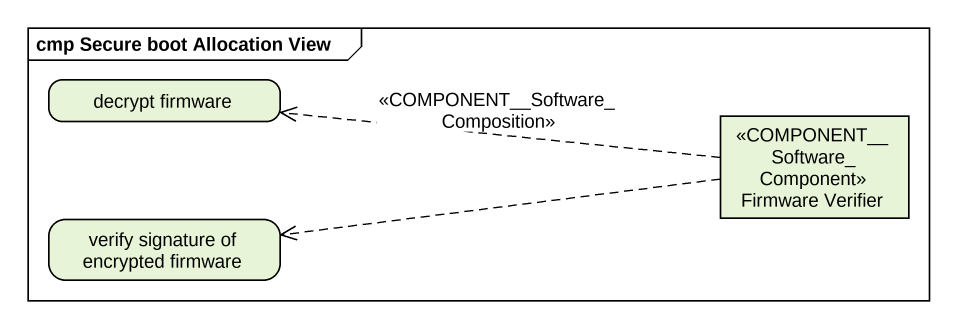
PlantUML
@startuml
mainframe cmp Secure boot Allocation View
hide empty description
state "decrypt firmware" as decrypt_firmware
state "Firmware Verifier" as Firmware_Verifier <<COMPONENT__Software_Component>>
state "verify signature of encrypted firmware" as verify_signature_of
Firmware_Verifier -left[dashed]-> decrypt_firmware : <<COMPONENT__Software_Composition>>
Firmware_Verifier -left[dashed]-> verify_signature_of
@enduml
